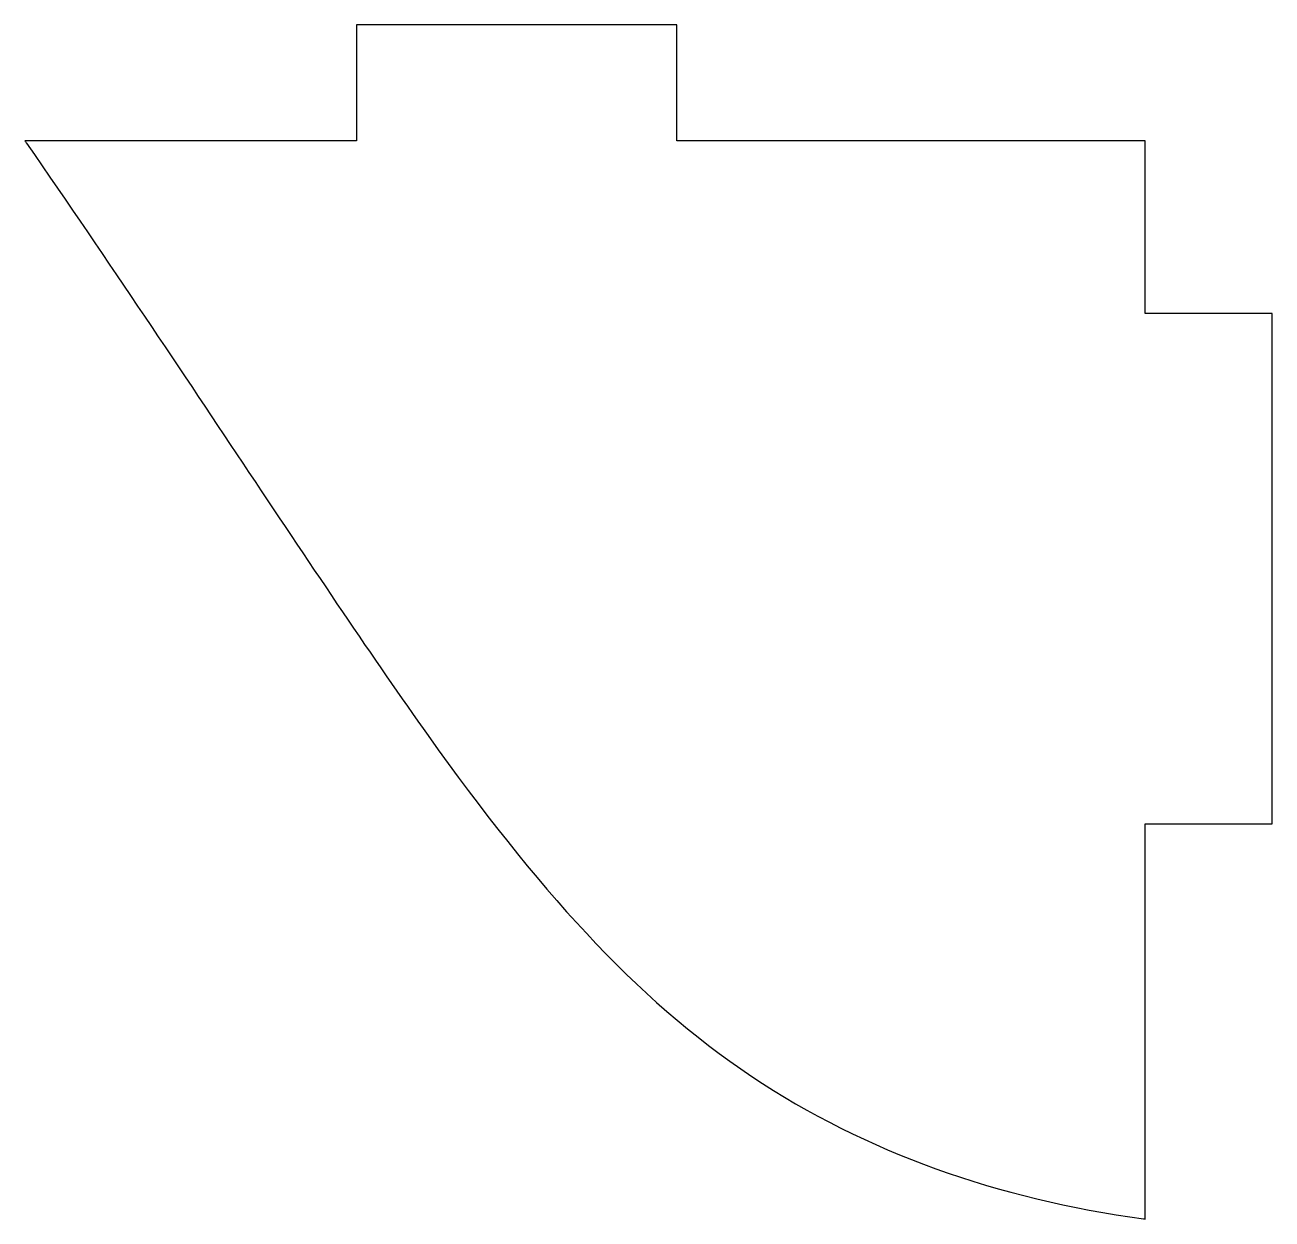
# Model space of a CAD drawing. Header units: millimetres. Extents: x -9.8 to 9.8, y -9.4 to 9.4.
import ezdxf

# ---------------------------------------------------------------- set-up
doc = ezdxf.new("R2010")
doc.units = ezdxf.units.MM
doc.layers.get('0').update_dxf_attribs({"linetype": 'CONTINUOUS'})

msp = doc.modelspace()

# ---------------------------------------------------------------- linework, layer by layer
for p, q in [((0.433, 9.412), (-4.617, 9.412)), ((-4.617, 9.412), (-4.617, 7.586)), ((0.433, 7.586), (0.433, 9.412)), ((-4.617, 7.586), (-9.845, 7.586)), ((7.822, 7.586), (0.433, 7.586)), ((7.822, 4.865), (7.822, 7.586)), ((9.822, 4.865), (7.822, 4.865)), ((9.822, -3.185), (9.822, 4.865)), ((7.822, -9.416), (7.822, -3.185)), ((7.822, -3.185), (9.822, -3.185))]:
    msp.add_line(p, q)
msp.add_open_spline([(-9.845, 7.586), (-9.836, 7.573), (-9.827, 7.559), (-9.818, 7.546), (-7.178, 3.726), (-5.222, 0.644), (-3.485, -1.794), (-1.789, -4.173), (-0.23, -5.935), (1.616, -7.166), (3.429, -8.376), (5.487, -9.093), (7.794, -9.412), (7.803, -9.413), (7.813, -9.415), (7.822, -9.416)], degree=3, knots=[-0.001165, -0.001165, -0.001165, -0.001165, 0, 0, 0, 0.340627, 0.340627, 0.340627, 0.673189, 0.673189, 0.673189, 1, 1, 1, 1.001344, 1.001344, 1.001344, 1.001344])

doc.saveas('drawing.dxf')
